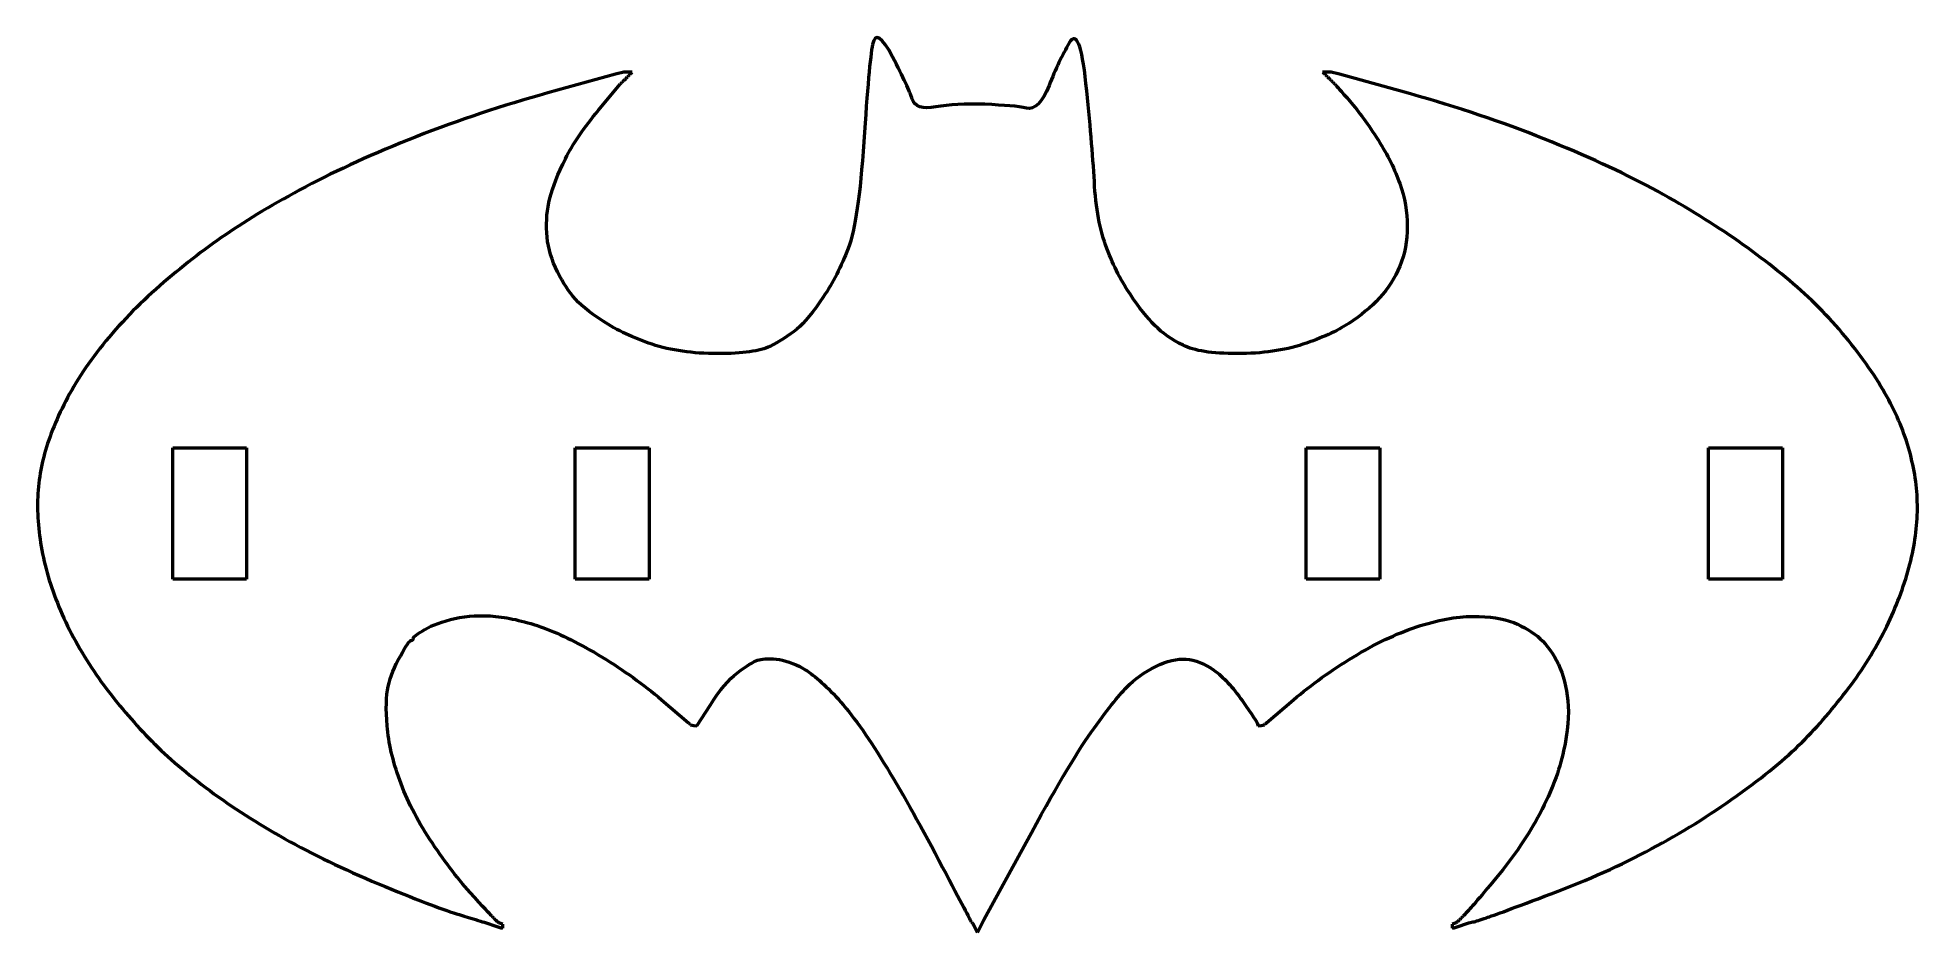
# Model space of a CAD drawing. Header units: millimetres. Extents: x 250 to 364, y 95 to 149.
import ezdxf

# ---------------------------------------------------------------- set-up
doc = ezdxf.new("R2010")
doc.units = ezdxf.units.MM
doc.header["$LTSCALE"] = 0.75
doc.layers.add('Visible', color=7, linetype='Continuous', lineweight=50)

msp = doc.modelspace()

# ---------------------------------------------------------------- linework, layer by layer
at = {"layer": 'Visible', "extrusion": (-1, -2e-16, 0)}
for p, q in [((284.72, 147.02), (280.59, 145.87)), ((285.23, 147.14), (284.72, 147.02)), ((285.08, 146.47), (285.1, 146.51)), ((285.1, 146.51), (285.13, 146.55)), ((285.13, 146.55), (285.17, 146.57)), ((285.17, 146.57), (285.2, 146.6)), ((285.2, 146.6), (285.23, 146.64)), ((285.74, 147.14), (285.23, 147.14)), ((285.23, 146.64), (285.26, 146.67)), ((285.26, 146.67), (285.29, 146.7)), ((285.29, 146.7), (285.33, 146.72)), ((285.33, 146.72), (285.36, 146.76)), ((285.36, 146.76), (285.38, 146.8)), ((285.38, 146.8), (285.42, 146.83)), ((285.42, 146.83), (285.46, 146.85)), ((285.46, 146.85), (285.48, 146.89)), ((285.48, 146.89), (285.51, 146.93)), ((285.51, 146.93), (285.55, 146.95)), ((285.55, 146.95), (285.59, 146.98)), ((285.59, 146.98), (285.61, 147.02)), ((285.61, 147.02), (285.64, 147.05)), ((285.64, 147.05), (285.67, 147.08)), ((285.67, 147.08), (285.71, 147.11)), ((285.71, 147.11), (285.74, 147.14)), ((327.77, 147.14), (327.8, 147.11)), ((328.28, 147.14), (327.77, 147.14)), ((327.8, 147.11), (327.84, 147.08)), ((327.84, 147.08), (327.88, 147.05)), ((327.88, 147.05), (327.9, 147.02)), ((327.9, 147.02), (327.93, 146.98)), ((327.93, 146.98), (327.97, 146.95)), ((327.97, 146.95), (328, 146.93)), ((328, 146.93), (328.03, 146.89)), ((328.03, 146.89), (328.05, 146.85)), ((328.05, 146.85), (328.09, 146.83)), ((328.09, 146.83), (328.13, 146.8)), ((328.13, 146.8), (328.16, 146.76)), ((328.16, 146.76), (328.18, 146.72)), ((328.18, 146.72), (328.22, 146.7)), ((328.22, 146.7), (328.26, 146.67)), ((328.26, 146.67), (328.28, 146.64)), ((328.79, 147.02), (328.28, 147.14)), ((328.28, 146.64), (328.31, 146.6)), ((328.31, 146.6), (328.35, 146.57)), ((328.35, 146.57), (328.38, 146.55)), ((328.38, 146.55), (328.41, 146.51)), ((328.41, 146.51), (328.44, 146.47)), ((333.11, 145.81), (328.79, 147.02)), ((283.68, 144.82), (284.98, 146.38)), ((284.98, 146.38), (285, 146.42)), ((285, 146.42), (285.04, 146.45)), ((285.04, 146.45), (285.08, 146.47)), ((328.44, 146.47), (328.47, 146.45)), ((328.47, 146.45), (328.51, 146.42)), ((328.51, 146.42), (328.54, 146.38)), ((328.54, 146.38), (328.56, 146.34)), ((257.76, 116.26), (257.76, 124.26)), ((257.76, 124.26), (262.26, 124.26)), ((262.26, 124.26), (262.26, 116.26)), ((282.26, 116.26), (282.26, 124.26)), ((282.26, 124.26), (286.76, 124.26)), ((286.76, 124.26), (286.76, 116.26)), ((326.76, 116.26), (326.76, 124.26)), ((326.76, 124.26), (331.26, 124.26)), ((331.26, 124.26), (331.26, 116.26)), ((351.26, 124.26), (355.76, 124.26)), ((351.26, 116.26), (351.26, 124.26)), ((355.76, 124.26), (355.76, 116.26)), ((262.26, 116.26), (257.76, 116.26)), ((286.76, 116.26), (282.26, 116.26)), ((331.26, 116.26), (326.76, 116.26)), ((355.76, 116.26), (351.26, 116.26)), ((287.52, 108.92), (289.17, 107.52)), ((324.35, 107.52), (326, 108.92)), ((289.67, 107.33), (290.5, 108.62)), ((289.17, 107.52), (289.19, 107.48)), ((289.19, 107.48), (289.23, 107.46)), ((289.23, 107.46), (289.27, 107.43)), ((289.27, 107.43), (289.29, 107.39)), ((289.29, 107.39), (289.48, 107.35)), ((289.48, 107.35), (289.67, 107.33)), ((323.81, 107.46), (323.84, 107.33)), ((323.84, 107.33), (324.03, 107.35)), ((324.03, 107.35), (324.22, 107.39)), ((324.22, 107.39), (324.24, 107.43)), ((324.24, 107.43), (324.28, 107.46)), ((324.28, 107.46), (324.32, 107.48)), ((324.32, 107.48), (324.35, 107.52)), ((307.14, 95.52), (309.72, 100.24)), ((276.66, 95.39), (277.61, 95.07)), ((277.2, 95.75), (277.13, 95.8)), ((277.25, 95.67), (277.2, 95.75)), ((277.33, 95.62), (277.25, 95.67)), ((277.38, 95.54), (277.33, 95.62)), ((277.46, 95.49), (277.38, 95.54)), ((277.51, 95.42), (277.46, 95.49)), ((277.58, 95.37), (277.51, 95.42)), ((277.61, 95.33), (277.58, 95.37)), ((277.74, 95.29), (277.61, 95.33)), ((277.61, 95.07), (277.74, 95.04)), ((277.86, 95.26), (277.74, 95.29)), ((277.74, 95.04), (277.86, 95.01)), ((277.86, 95.01), (277.86, 95.26)), ((306.31, 95.52), (306.38, 95.39)), ((306.38, 95.39), (306.41, 95.37)), ((306.41, 95.37), (306.44, 95.33)), ((306.44, 95.33), (306.46, 95.29)), ((306.46, 95.29), (306.5, 95.26)), ((306.5, 95.26), (306.76, 94.76)), ((306.76, 94.76), (307.14, 95.52)), ((335.78, 95.29), (335.65, 95.26)), ((335.65, 95.26), (335.65, 95.01)), ((335.65, 95.01), (335.78, 95.04)), ((335.9, 95.33), (335.78, 95.29)), ((335.78, 95.04), (335.9, 95.07)), ((335.93, 95.37), (335.9, 95.33)), ((335.9, 95.07), (336.66, 95.33)), ((335.97, 95.39), (335.93, 95.37)), ((336, 95.42), (335.97, 95.39)), ((336.03, 95.45), (336, 95.42)), ((336.06, 95.49), (336.03, 95.45)), ((336.09, 95.52), (336.06, 95.49)), ((336.13, 95.54), (336.09, 95.52)), ((336.16, 95.58), (336.13, 95.54)), ((336.18, 95.62), (336.16, 95.58)), ((336.22, 95.65), (336.18, 95.62)), ((336.26, 95.67), (336.22, 95.65)), ((336.28, 95.71), (336.26, 95.67)), ((336.31, 95.75), (336.28, 95.71)), ((336.35, 95.77), (336.31, 95.75)), ((336.39, 95.8), (336.35, 95.77)), ((336.66, 95.33), (336.92, 95.39))]:
    msp.add_line(p, q, dxfattribs=at)
at = {"layer": 'Visible'}
for centre, radius, start, end in [((274, 124.83), 25.36, 207.9546, 217.5158), ((281.98, 131.29), 35.63, 217.9449, 224.7507)]:
    msp.add_arc(centre, radius, start, end, dxfattribs=at)
for points in [[(300.37, 148.83), (300.22, 148.09), (300.05, 146.11), (299.83, 142.89)], [(301.59, 148.07), (300.93, 149.32), (300.52, 149.57), (300.37, 148.83)], [(312.34, 148.92), (311.92, 148.2), (311.51, 147.33), (311.11, 146.32)], [(313.36, 146.45), (313.11, 148.82), (312.77, 149.64), (312.34, 148.92)], [(302.78, 145.49), (302.64, 145.96), (302.24, 146.82), (301.59, 148.07)], [(280.59, 145.87), (277.84, 145.11), (275.18, 144.22), (272.59, 143.21)], [(304.22, 145.02), (303.41, 144.87), (302.93, 145.03), (302.78, 145.49)], [(311.11, 146.32), (310.71, 145.3), (310.25, 144.84), (309.74, 144.95)], [(313.87, 140.48), (313.78, 142.08), (313.61, 144.07), (313.36, 146.45)], [(328.56, 146.34), (328.59, 146.33), (328.88, 146), (329.43, 145.37)], [(329.43, 145.37), (329.98, 144.73), (330.55, 143.95), (331.14, 143.02)], [(341.24, 143.08), (338.7, 144.1), (335.99, 145.01), (333.11, 145.81)], [(281.67, 141.87), (282.14, 142.8), (282.81, 143.79), (283.68, 144.82)], [(307.2, 145.18), (306.02, 145.22), (305.02, 145.17), (304.22, 145.02)], [(309.74, 144.95), (309.23, 145.06), (308.39, 145.13), (307.2, 145.18)], [(272.59, 143.21), (270.01, 142.19), (267.77, 141.17), (265.86, 140.16)], [(347.82, 140.07), (345.97, 141.06), (343.78, 142.06), (341.24, 143.08)], [(299.83, 142.89), (299.62, 139.67), (299.31, 137.51), (298.88, 136.41)], [(331.14, 143.02), (331.73, 142.08), (332.18, 141.2), (332.47, 140.35)], [(280.72, 139.46), (280.89, 140.14), (281.21, 140.94), (281.67, 141.87)], [(265.86, 140.16), (263.96, 139.14), (262.33, 138.17), (260.97, 137.24)], [(314.63, 136.41), (314.21, 137.51), (313.95, 138.87), (313.87, 140.48)], [(332.47, 140.35), (332.77, 139.5), (332.92, 138.63), (332.92, 137.75)], [(352.82, 137.02), (351.32, 138.05), (349.65, 139.07), (347.82, 140.07)], [(280.53, 137.36), (280.49, 138.08), (280.55, 138.78), (280.72, 139.46)], [(281.06, 135.24), (280.75, 135.94), (280.57, 136.64), (280.53, 137.36)], [(332.92, 137.75), (332.92, 136.86), (332.77, 136.05), (332.47, 135.33)], [(260.97, 137.24), (259.62, 136.31), (258.28, 135.27), (256.97, 134.13)], [(298.88, 136.41), (298.46, 135.31), (297.95, 134.32), (297.36, 133.43)], [(316.07, 133.59), (315.53, 134.37), (315.05, 135.31), (314.63, 136.41)], [(356.88, 133.85), (355.68, 134.92), (354.33, 135.98), (352.82, 137.02)], [(282.12, 133.49), (281.74, 133.96), (281.39, 134.54), (281.06, 135.24)], [(332.47, 135.33), (332.18, 134.61), (331.76, 133.97), (331.23, 133.39)], [(256.97, 134.13), (255.66, 132.98), (254.5, 131.79), (253.51, 130.54)], [(283.96, 131.97), (283.11, 132.52), (282.5, 133.03), (282.12, 133.49)], [(297.36, 133.43), (296.77, 132.54), (296.23, 131.89), (295.75, 131.48)], [(317.55, 131.71), (317.09, 132.18), (316.59, 132.81), (316.07, 133.59)], [(331.23, 133.39), (330.7, 132.82), (330.08, 132.31), (329.36, 131.84)], [(360.16, 130.32), (359.19, 131.59), (358.09, 132.76), (356.88, 133.85)], [(286.94, 130.57), (285.8, 130.95), (284.81, 131.42), (283.96, 131.97)], [(319.27, 130.51), (318.59, 130.85), (318.02, 131.25), (317.55, 131.71)], [(329.36, 131.84), (328.64, 131.37), (327.71, 130.95), (326.57, 130.57)], [(253.51, 130.54), (252.51, 129.29), (251.72, 128.07), (251.13, 126.89)], [(290.94, 130), (289.42, 130), (288.09, 130.19), (286.94, 130.57)], [(295.75, 131.48), (295.25, 131.09), (294.71, 130.74), (294.12, 130.44)], [(322.57, 130), (321.04, 130), (319.94, 130.17), (319.27, 130.51)], [(326.57, 130.57), (325.43, 130.19), (324.09, 130), (322.57, 130)], [(294.12, 130.44), (293.53, 130.15), (292.47, 130), (290.94, 130)], [(362.45, 126.76), (361.9, 127.86), (361.13, 129.05), (360.16, 130.32)], [(251.13, 126.89), (250.54, 125.7), (250.11, 124.58), (249.86, 123.52)], [(363.65, 123.46), (363.4, 124.56), (363, 125.66), (362.45, 126.76)], [(249.86, 123.52), (249.61, 122.46), (249.5, 121.36), (249.54, 120.22)], [(363.97, 120.16), (364.01, 121.26), (363.91, 122.36), (363.65, 123.46)], [(249.54, 120.22), (249.59, 119.08), (249.78, 117.89), (250.11, 116.66)], [(363.4, 116.73), (363.74, 117.91), (363.93, 119.06), (363.97, 120.16)], [(250.11, 116.66), (250.45, 115.44), (250.95, 114.2), (251.6, 112.94)], [(362, 113.17), (362.59, 114.36), (363.06, 115.54), (363.4, 116.73)], [(273.1, 113.2), (273.57, 113.48), (274.18, 113.7), (274.94, 113.87)], [(274.94, 113.87), (275.7, 114.04), (276.53, 114.08), (277.42, 114)], [(277.42, 114), (278.31, 113.91), (279.28, 113.68), (280.34, 113.3)], [(329.62, 111.52), (330.93, 112.32), (332.22, 112.94), (333.49, 113.36)], [(333.49, 113.36), (334.76, 113.78), (335.9, 114), (336.92, 114)], [(336.92, 114), (337.93, 114), (338.76, 113.87), (339.4, 113.62)], [(339.4, 113.62), (340.03, 113.36), (340.57, 113.04), (341.01, 112.64)], [(271.62, 111.58), (271.97, 112.22), (272.19, 112.54), (272.28, 112.54)], [(272.28, 112.54), (272.36, 112.54), (272.4, 112.58), (272.4, 112.66)], [(272.4, 112.66), (272.4, 112.75), (272.64, 112.93), (273.1, 113.2)], [(280.34, 113.3), (281.4, 112.92), (282.58, 112.32), (283.9, 111.52)], [(341.01, 112.64), (341.46, 112.23), (341.83, 111.71), (342.13, 111.08)], [(359.78, 109.62), (360.67, 110.8), (361.41, 111.99), (362, 113.17)], [(270.88, 109.74), (271.01, 110.33), (271.25, 110.95), (271.62, 111.58)], [(283.9, 111.52), (285.21, 110.72), (286.42, 109.85), (287.52, 108.92)], [(292.15, 110.57), (292.7, 110.99), (293.1, 111.24), (293.36, 111.33)], [(293.36, 111.33), (293.61, 111.41), (293.99, 111.44), (294.5, 111.39)], [(294.5, 111.39), (295.01, 111.35), (295.56, 111.16), (296.15, 110.82)], [(317.61, 110.95), (318.29, 111.29), (318.91, 111.44), (319.46, 111.39)], [(319.46, 111.39), (320.01, 111.35), (320.57, 111.13), (321.15, 110.73)], [(326, 108.92), (327.1, 109.85), (328.3, 110.72), (329.62, 111.52)], [(342.13, 111.08), (342.42, 110.44), (342.61, 109.7), (342.7, 108.85)], [(290.5, 108.62), (291.05, 109.5), (291.6, 110.14), (292.15, 110.57)], [(296.15, 110.82), (296.74, 110.48), (297.46, 109.86), (298.29, 108.95)], [(315.84, 109.68), (316.34, 110.19), (316.94, 110.61), (317.61, 110.95)], [(321.15, 110.73), (321.71, 110.33), (322.29, 109.7), (322.89, 108.85)], [(270.82, 107.33), (270.73, 108.35), (270.75, 109.15), (270.88, 109.74)], [(298.29, 108.95), (299.11, 108.04), (300.03, 106.76), (301.04, 105.11)], [(313.68, 106.95), (314.61, 108.26), (315.33, 109.17), (315.84, 109.68)], [(322.89, 108.85), (323.48, 108.01), (323.79, 107.54), (323.81, 107.46)], [(342.7, 108.85), (342.78, 108.01), (342.7, 106.99), (342.44, 105.81)], [(356.96, 106.34), (357.95, 107.34), (358.89, 108.43), (359.78, 109.62)], [(271.58, 104.03), (271.15, 105.21), (270.9, 106.31), (270.82, 107.33)], [(309.72, 100.24), (311.43, 103.4), (312.75, 105.64), (313.68, 106.95)], [(256.68, 106.21), (257.68, 105.22), (258.88, 104.22), (260.27, 103.2)], [(342.44, 105.81), (342.19, 104.62), (341.71, 103.36), (341.01, 102.02)], [(352.98, 103.07), (354.64, 104.26), (355.96, 105.35), (356.96, 106.34)], [(301.04, 105.11), (302.06, 103.46), (303.18, 101.47), (304.41, 99.14)], [(260.27, 103.2), (261.67, 102.19), (263.22, 101.21), (264.91, 100.28)], [(273.42, 100.41), (272.61, 101.64), (272, 102.84), (271.58, 104.03)], [(347.78, 99.84), (349.6, 100.81), (351.33, 101.89), (352.98, 103.07)], [(341.01, 102.02), (340.31, 100.69), (339.42, 99.38), (338.34, 98.08)], [(264.91, 100.28), (266.6, 99.35), (268.53, 98.44), (270.69, 97.55)], [(275.86, 97.19), (275.04, 98.11), (274.22, 99.18), (273.42, 100.41)], [(341.68, 97.11), (343.93, 97.95), (345.96, 98.86), (347.78, 99.84)], [(304.41, 99.14), (305.63, 96.81), (306.27, 95.6), (306.31, 95.52)], [(270.69, 97.55), (272.85, 96.66), (274.35, 96.09), (275.2, 95.84)], [(338.34, 98.08), (337.27, 96.8), (336.67, 96.1), (336.56, 96)], [(277.13, 95.8), (277.11, 95.82), (276.69, 96.29), (275.86, 97.19)], [(337.74, 95.65), (338.13, 95.77), (339.44, 96.26), (341.68, 97.11)], [(275.2, 95.84), (276.04, 95.58), (276.53, 95.43), (276.66, 95.39)], [(336.56, 96), (336.46, 95.89), (336.4, 95.82), (336.39, 95.8)], [(336.92, 95.39), (337.09, 95.43), (337.36, 95.52), (337.74, 95.65)]]:
    msp.add_open_spline(points, degree=3, dxfattribs=at)

doc.saveas('drawing.dxf')
